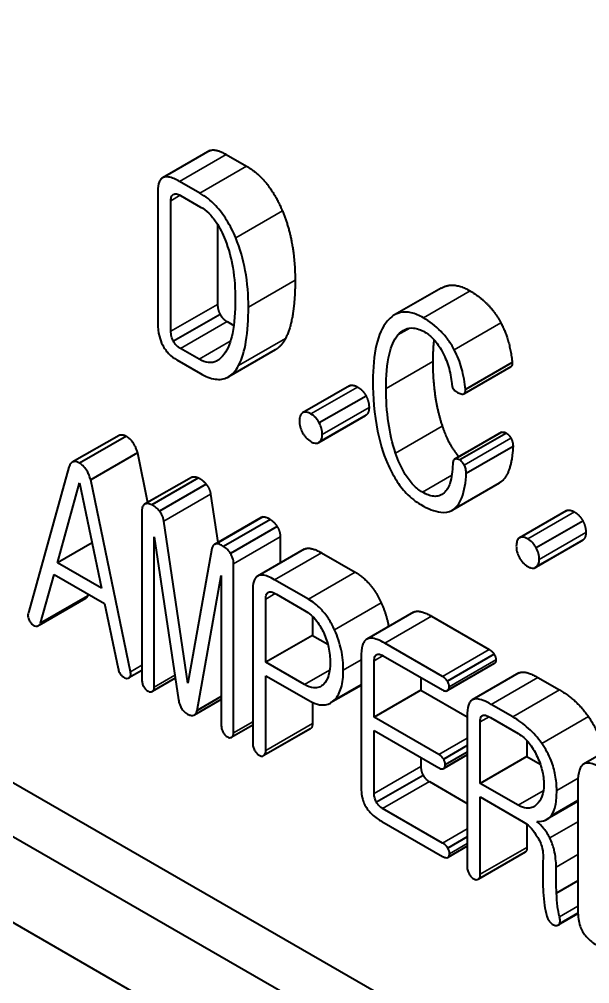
# Model space of a CAD drawing. Header units: millimetres. Extents: x 0 to 4752, y 0 to 3360.
# Drawn here: x 3861.34 to 3868.24, y 2639.08 to 2650.75 of the extents above; entities that cross this region are included whole.
import ezdxf

# ---------------------------------------------------------------- set-up
doc = ezdxf.new("R2010")
doc.units = ezdxf.units.MM
doc.header["$LTSCALE"] = 8
doc.layers.add('가시적인 것(ISO)', color=3, linetype='Continuous', lineweight=40)
doc.layers.add('가시적인 좁은 것(ISO)', color=3, linetype='Continuous', lineweight=35)

msp = doc.modelspace()

# ---------------------------------------------------------------- linework, layer by layer
at = {"layer": '가시적인 것(ISO)'}
for p, q in [((3836.08, 2655.356), (3896.269, 2620.695)), ((3896.269, 2619.653), (3835.175, 2654.834)), ((3838.767, 2654.462), (3875.112, 2633.533)), ((3863.637, 2649.155), (3863.071, 2648.829)), ((3863.645, 2649.159), (3863.079, 2648.833)), ((3863.84, 2649.112), (3864.089, 2648.969)), ((3863.523, 2648.643), (3863.274, 2648.786)), ((3863.013, 2648.67), (3863.013, 2647.066)), ((3863.172, 2646.971), (3863.172, 2648.552)), ((3863.287, 2648.616), (3863.531, 2648.475)), ((3863.737, 2648.265), (3863.737, 2647.297)), ((3866.445, 2647.495), (3865.879, 2647.169)), ((3863.768, 2647.176), (3863.202, 2646.85)), ((3863.853, 2647.088), (3863.933, 2647.042)), ((3863.513, 2646.633), (3863.287, 2646.763)), ((3864.435, 2646.745), (3863.869, 2646.42)), ((3863.243, 2646.625), (3863.528, 2646.461)), ((3867.305, 2646.592), (3866.739, 2646.266)), ((3867.288, 2646.542), (3866.722, 2646.216)), ((3865.333, 2646.311), (3864.767, 2645.985)), ((3865.535, 2646.188), (3864.969, 2645.862)), ((3865.525, 2645.949), (3864.959, 2645.623)), ((3865.535, 2645.956), (3864.969, 2645.631)), ((3867.174, 2645.748), (3866.608, 2645.422)), ((3867.176, 2645.75), (3866.611, 2645.424)), ((3862.543, 2645.712), (3861.977, 2645.387)), ((3862.632, 2645.701), (3862.066, 2645.376)), ((3867.235, 2645.739), (3866.67, 2645.414)), ((3867.315, 2645.578), (3866.749, 2645.252)), ((3862.765, 2645.5), (3862.2, 2645.174)), ((3862.765, 2645.5), (3862.89, 2644.899)), ((3861.935, 2645.326), (3861.451, 2643.58)), ((3862.682, 2642.851), (3862.2, 2645.174)), ((3863.419, 2645.203), (3862.853, 2644.878)), ((3863.506, 2645.198), (3862.941, 2644.872)), ((3861.797, 2644.17), (3862.066, 2645.138)), ((3862.066, 2645.138), (3862.333, 2643.861)), ((3863.599, 2645.121), (3863.033, 2644.795)), ((3867.147, 2645.133), (3866.582, 2644.808)), ((3863.653, 2645.001), (3863.739, 2644.415)), ((3862.82, 2644.796), (3862.82, 2642.75)), ((3864.264, 2644.717), (3863.698, 2644.392)), ((3864.286, 2644.725), (3863.72, 2644.399)), ((3867.959, 2644.799), (3867.394, 2644.473)), ((3863.377, 2642.711), (3863.087, 2644.675)), ((3864.376, 2644.694), (3863.81, 2644.368)), ((3864.458, 2644.608), (3863.892, 2644.283)), ((3868.161, 2644.675), (3867.596, 2644.35)), ((3862.969, 2642.664), (3862.969, 2644.482)), ((3862.969, 2644.482), (3863.264, 2642.512)), ((3864.496, 2644.482), (3864.496, 2644.166)), ((3862.218, 2644.412), (3861.797, 2644.17)), ((3868.151, 2644.437), (3867.585, 2644.111)), ((3868.161, 2644.444), (3867.596, 2644.118)), ((3863.667, 2644.341), (3863.377, 2642.711)), ((3864.786, 2644.333), (3864.221, 2644.008)), ((3864.994, 2644.291), (3865.402, 2644.056)), ((3862.333, 2643.861), (3861.797, 2644.17)), ((3863.931, 2642.111), (3863.931, 2644.157)), ((3861.594, 2643.438), (3861.758, 2644.029)), ((3861.758, 2644.029), (3862.369, 2643.677)), ((3863.49, 2642.382), (3863.782, 2644.014)), ((3863.782, 2644.014), (3863.782, 2642.196)), ((3864.836, 2643.73), (3864.428, 2643.965)), ((3862.16, 2643.764), (3861.594, 2643.438)), ((3862.168, 2643.793), (3862.16, 2643.764)), ((3864.162, 2643.828), (3864.162, 2641.99)), ((3864.449, 2643.79), (3864.79, 2643.594)), ((3862.137, 2643.736), (3861.572, 2643.411)), ((3862.369, 2643.677), (3862.533, 2642.889)), ((3864.321, 2642.965), (3864.321, 2643.731)), ((3866.11, 2643.571), (3865.544, 2643.246)), ((3864.886, 2643.521), (3864.886, 2643.291)), ((3866.328, 2643.523), (3867.028, 2643.12)), ((3864.886, 2643.291), (3864.321, 2642.965)), ((3864.886, 2643.291), (3865.072, 2643.184)), ((3866.462, 2642.794), (3865.762, 2643.197)), ((3864.79, 2642.695), (3864.321, 2642.965)), ((3865.475, 2643.027), (3865.475, 2641.468)), ((3865.634, 2642.301), (3865.634, 2642.983)), ((3865.744, 2643.044), (3866.462, 2642.631)), ((3867.084, 2642.947), (3866.518, 2642.622)), ((3867.087, 2643.062), (3866.521, 2642.736)), ((3867.087, 2642.949), (3866.521, 2642.623)), ((3862.82, 2642.866), (3862.664, 2642.776)), ((3867.387, 2642.836), (3866.822, 2642.51)), ((3863.225, 2642.773), (3862.946, 2642.613)), ((3864.321, 2641.898), (3864.321, 2642.802)), ((3864.321, 2642.802), (3864.836, 2642.506)), ((3866.199, 2642.782), (3866.199, 2642.627)), ((3867.615, 2642.781), (3867.877, 2642.631)), ((3862.943, 2642.611), (3862.943, 2642.611)), ((3865.475, 2642.686), (3865.105, 2642.473)), ((3866.199, 2642.627), (3865.634, 2642.301)), ((3866.199, 2642.627), (3866.759, 2642.304)), ((3863.782, 2642.516), (3863.455, 2642.327)), ((3863.782, 2642.551), (3863.49, 2642.382)), ((3864.886, 2642.48), (3864.886, 2642.224)), ((3867.311, 2642.305), (3867.049, 2642.456)), ((3866.418, 2641.849), (3865.634, 2642.301)), ((3866.759, 2642.317), (3866.759, 2640.491)), ((3867.042, 2642.297), (3867.378, 2642.104)), ((3864.162, 2642.205), (3863.908, 2642.059)), ((3864.86, 2642.161), (3864.295, 2641.836)), ((3865.634, 2641.379), (3865.634, 2642.138)), ((3865.634, 2642.138), (3866.418, 2641.686)), ((3866.918, 2641.499), (3866.918, 2642.243)), ((3863.905, 2642.057), (3863.905, 2642.057)), ((3867.484, 2642.017), (3867.484, 2641.825)), ((3868.736, 2642.059), (3868.17, 2641.733)), ((3866.759, 2641.957), (3866.475, 2641.793)), ((3866.199, 2641.812), (3866.199, 2641.705)), ((3866.759, 2641.844), (3866.472, 2641.679)), ((3866.759, 2641.844), (3866.475, 2641.68)), ((3866.759, 2641.877), (3866.495, 2641.725)), ((3867.484, 2641.825), (3866.918, 2641.499)), ((3867.484, 2641.825), (3867.645, 2641.732)), ((3866.228, 2641.597), (3865.662, 2641.271)), ((3866.302, 2641.521), (3866.759, 2641.258)), ((3867.378, 2641.235), (3866.918, 2641.499)), ((3868.101, 2641.515), (3868.101, 2639.955)), ((3866.918, 2640.399), (3866.918, 2641.336)), ((3866.918, 2641.336), (3867.439, 2641.036)), ((3868.101, 2641.28), (3867.728, 2641.065)), ((3866.462, 2640.778), (3865.736, 2641.195)), ((3865.728, 2641.037), (3866.462, 2640.614)), ((3867.484, 2641.005), (3867.484, 2640.725)), ((3866.759, 2640.851), (3866.526, 2640.717)), ((3866.759, 2640.739), (3866.526, 2640.604)), ((3867.461, 2640.667), (3866.896, 2640.341)), ((3867.678, 2640.635), (3867.675, 2640.512)), ((3866.893, 2640.34), (3866.893, 2640.34)), ((3868.101, 2640.322), (3867.842, 2640.173)), ((3868.101, 2639.922), (3867.862, 2639.784)), ((3868.101, 2639.928), (3867.878, 2639.799))]:
    msp.add_line(p, q, dxfattribs=at)
for points in [[(3863.637, 2649.155), (3863.641, 2649.157), (3863.645, 2649.159)], [(3863.645, 2649.159), (3863.712, 2649.186), (3863.84, 2649.112)], [(3864.089, 2648.969), (3864.363, 2648.811), (3864.522, 2648.429)], [(3864.522, 2648.429), (3864.676, 2648.058), (3864.676, 2647.59)], [(3864.676, 2647.59), (3864.676, 2647.106), (3864.558, 2646.884)], [(3866.445, 2647.495), (3866.59, 2647.579), (3866.794, 2647.461)], [(3866.794, 2647.461), (3867.035, 2647.322), (3867.169, 2647.073)], [(3863.737, 2647.297), (3863.737, 2647.229), (3863.768, 2647.176)], [(3863.768, 2647.176), (3863.796, 2647.121), (3863.853, 2647.088)], [(3867.169, 2647.073), (3867.279, 2646.865), (3867.305, 2646.592)], [(3864.558, 2646.884), (3864.506, 2646.787), (3864.435, 2646.745)], [(3866.357, 2646.871), (3866.343, 2646.753), (3866.343, 2646.606)], [(3866.343, 2646.606), (3866.343, 2646.164), (3866.458, 2645.822)], [(3867.305, 2646.592), (3867.307, 2646.553), (3867.288, 2646.542)], [(3865.333, 2646.311), (3865.371, 2646.333), (3865.433, 2646.297)], [(3865.433, 2646.297), (3865.499, 2646.259), (3865.535, 2646.188)], [(3865.535, 2646.188), (3865.571, 2646.12), (3865.571, 2646.048)], [(3865.571, 2646.048), (3865.571, 2645.983), (3865.535, 2645.956)], [(3865.535, 2645.956), (3865.53, 2645.952), (3865.525, 2645.949)], [(3866.458, 2645.822), (3866.54, 2645.583), (3866.659, 2645.452)], [(3867.174, 2645.748), (3867.175, 2645.749), (3867.176, 2645.75)], [(3867.176, 2645.75), (3867.202, 2645.758), (3867.235, 2645.739)], [(3862.543, 2645.712), (3862.578, 2645.732), (3862.632, 2645.701)], [(3862.632, 2645.701), (3862.724, 2645.645), (3862.765, 2645.5)], [(3867.235, 2645.739), (3867.269, 2645.717), (3867.289, 2645.679)], [(3867.289, 2645.679), (3867.315, 2645.631), (3867.315, 2645.578)], [(3867.315, 2645.578), (3867.295, 2645.218), (3867.147, 2645.133)], [(3863.419, 2645.203), (3863.42, 2645.204), (3863.422, 2645.205)], [(3863.422, 2645.205), (3863.455, 2645.221), (3863.506, 2645.198)], [(3863.506, 2645.198), (3863.558, 2645.171), (3863.599, 2645.121)], [(3863.599, 2645.121), (3863.642, 2645.066), (3863.653, 2645.001)], [(3864.264, 2644.717), (3864.274, 2644.723), (3864.286, 2644.725)], [(3864.286, 2644.725), (3864.325, 2644.73), (3864.376, 2644.694)], [(3867.959, 2644.799), (3867.997, 2644.82), (3868.059, 2644.785)], [(3868.059, 2644.785), (3868.125, 2644.746), (3868.161, 2644.675)], [(3864.376, 2644.694), (3864.425, 2644.663), (3864.458, 2644.608)], [(3864.458, 2644.608), (3864.496, 2644.548), (3864.496, 2644.482)], [(3868.161, 2644.675), (3868.197, 2644.607), (3868.197, 2644.536)], [(3868.197, 2644.536), (3868.197, 2644.471), (3868.161, 2644.444)], [(3868.161, 2644.444), (3868.156, 2644.44), (3868.151, 2644.437)], [(3864.786, 2644.333), (3864.853, 2644.372), (3864.994, 2644.291)], [(3865.402, 2644.056), (3865.604, 2643.939), (3865.72, 2643.683)], [(3862.16, 2643.764), (3862.152, 2643.745), (3862.137, 2643.736)], [(3865.72, 2643.683), (3865.782, 2643.544), (3865.808, 2643.397)], [(3866.11, 2643.571), (3866.176, 2643.61), (3866.328, 2643.523)], [(3867.028, 2643.12), (3867.064, 2643.099), (3867.087, 2643.062)], [(3867.087, 2642.949), (3867.085, 2642.948), (3867.084, 2642.947)], [(3867.087, 2643.062), (3867.107, 2643.026), (3867.107, 2642.994)], [(3867.107, 2642.994), (3867.107, 2642.961), (3867.087, 2642.949)], [(3867.387, 2642.836), (3867.388, 2642.837), (3867.389, 2642.837)], [(3867.389, 2642.837), (3867.456, 2642.873), (3867.615, 2642.781)], [(3867.877, 2642.631), (3868.087, 2642.51), (3868.228, 2642.31)], [(3868.228, 2642.31), (3868.372, 2642.105), (3868.402, 2641.867)], [(3864.886, 2642.224), (3864.886, 2642.176), (3864.861, 2642.161)], [(3866.199, 2641.705), (3866.199, 2641.643), (3866.228, 2641.597)], [(3866.228, 2641.597), (3866.253, 2641.549), (3866.302, 2641.521)], [(3867.484, 2640.725), (3867.484, 2640.68), (3867.461, 2640.667)]]:
    msp.add_open_spline(points, degree=2, dxfattribs=at)
for points, knots in [([(3863.079, 2648.833), (3863.068, 2648.828), (3863.058, 2648.821), (3863.042, 2648.802), (3863.035, 2648.791), (3863.017, 2648.748), (3863.013, 2648.71), (3863.013, 2648.67)], [-0.03405146, -0.03405146, -0.03405146, -0.03405146, -0.02620979, -0.02620979, -0.01818389, -0.01818389, 0, 0, 0, 0]), ([(3863.274, 2648.786), (3863.231, 2648.811), (3863.185, 2648.832), (3863.121, 2648.842), (3863.099, 2648.841), (3863.079, 2648.833)], [-0.03641384, -0.03641384, -0.03641384, -0.03641384, -0.01338686, -0.01338686, 0, 0, 0, 0]), ([(3863.172, 2648.552), (3863.172, 2648.571), (3863.174, 2648.589), (3863.185, 2648.615), (3863.193, 2648.623), (3863.202, 2648.629)], [-0.01605385, -0.01605385, -0.01605385, -0.01605385, -0.00719425, -0.00719425, 0, 0, 0, 0]), ([(3863.202, 2648.629), (3863.207, 2648.632), (3863.213, 2648.634), (3863.225, 2648.636), (3863.232, 2648.636), (3863.254, 2648.632), (3863.271, 2648.625), (3863.287, 2648.616)], [-0.01637798, -0.01637798, -0.01637798, -0.01637798, -0.01254625, -0.01254625, -0.00865005, -0.00865005, 0, 0, 0, 0]), ([(3863.956, 2648.103), (3863.926, 2648.176), (3863.89, 2648.249), (3863.807, 2648.381), (3863.764, 2648.439), (3863.654, 2648.555), (3863.589, 2648.605), (3863.523, 2648.643)], [-0.093472, -0.093472, -0.093472, -0.093472, -0.06305755, -0.06305755, -0.03511894, -0.03511894, 0, 0, 0, 0]), ([(3863.531, 2648.475), (3863.565, 2648.456), (3863.598, 2648.431), (3863.663, 2648.368), (3863.692, 2648.332), (3863.764, 2648.226), (3863.8, 2648.152), (3863.828, 2648.079)], [-0.0663257, -0.0663257, -0.0663257, -0.0663257, -0.04816751, -0.04816751, -0.03013588, -0.03013588, 0, 0, 0, 0]), ([(3864.11, 2647.264), (3864.11, 2647.405), (3864.1, 2647.555), (3864.048, 2647.837), (3864.011, 2647.971), (3863.956, 2648.103)], [-0.119128, -0.119128, -0.119128, -0.119128, -0.0545817, -0.0545817, 0, 0, 0, 0]), ([(3863.828, 2648.079), (3863.873, 2647.967), (3863.902, 2647.853), (3863.943, 2647.611), (3863.951, 2647.478), (3863.951, 2647.356)], [-0.1024748, -0.1024748, -0.1024748, -0.1024748, -0.056378, -0.056378, 0, 0, 0, 0]), ([(3863.951, 2647.356), (3863.951, 2647.213), (3863.942, 2647.069), (3863.896, 2646.848), (3863.864, 2646.759), (3863.815, 2646.693)], [-0.1161645, -0.1161645, -0.1161645, -0.1161645, -0.0505709, -0.0505709, 0, 0, 0, 0]), ([(3863.992, 2646.558), (3864.035, 2646.64), (3864.063, 2646.74), (3864.102, 2646.975), (3864.11, 2647.12), (3864.11, 2647.264)], [-0.1198761, -0.1198761, -0.1198761, -0.1198761, -0.0660596, -0.0660596, 0, 0, 0, 0]), ([(3866.229, 2647.135), (3866.179, 2647.164), (3866.13, 2647.185), (3866.037, 2647.206), (3865.994, 2647.207), (3865.889, 2647.184), (3865.836, 2647.147), (3865.793, 2647.096)], [-0.09349845, -0.09349845, -0.09349845, -0.09349845, -0.06729044, -0.06729044, -0.04176506, -0.04176506, 0, 0, 0, 0]), ([(3863.013, 2647.066), (3863.013, 2647.016), (3863.018, 2646.962), (3863.041, 2646.872), (3863.054, 2646.838), (3863.072, 2646.804)], [-0.03712001, -0.03712001, -0.03712001, -0.03712001, -0.0143581, -0.0143581, 0, 0, 0, 0]), ([(3865.793, 2647.096), (3865.73, 2647.022), (3865.689, 2646.923), (3865.63, 2646.678), (3865.618, 2646.525), (3865.618, 2646.369)], [-0.1315118, -0.1315118, -0.1315118, -0.1315118, -0.071475, -0.071475, 0, 0, 0, 0]), ([(3866.603, 2646.748), (3866.581, 2646.789), (3866.557, 2646.828), (3866.503, 2646.903), (3866.474, 2646.937), (3866.375, 2647.039), (3866.302, 2647.093), (3866.229, 2647.135)], [-0.07367555, -0.07367555, -0.07367555, -0.07367555, -0.05622755, -0.05622755, -0.03870815, -0.03870815, 0, 0, 0, 0]), ([(3863.202, 2646.85), (3863.197, 2646.859), (3863.193, 2646.868), (3863.185, 2646.887), (3863.182, 2646.897), (3863.174, 2646.929), (3863.172, 2646.951), (3863.172, 2646.971)], [-0.01718657, -0.01718657, -0.01718657, -0.01718657, -0.0133087, -0.0133087, -0.00926312, -0.00926312, 0, 0, 0, 0]), ([(3865.777, 2646.28), (3865.777, 2646.426), (3865.788, 2646.574), (3865.839, 2646.787), (3865.872, 2646.867), (3865.921, 2646.927)], [-0.1149482, -0.1149482, -0.1149482, -0.1149482, -0.0478523, -0.0478523, 0, 0, 0, 0]), ([(3865.921, 2646.927), (3865.946, 2646.956), (3865.975, 2646.98), (3866.038, 2647.008), (3866.072, 2647.014), (3866.153, 2647.006), (3866.199, 2646.989), (3866.247, 2646.962)], [-0.07033538, -0.07033538, -0.07033538, -0.07033538, -0.04658189, -0.04658189, -0.02521066, -0.02521066, 0, 0, 0, 0]), ([(3866.247, 2646.962), (3866.266, 2646.951), (3866.285, 2646.938), (3866.322, 2646.907), (3866.34, 2646.89), (3866.394, 2646.83), (3866.426, 2646.783), (3866.454, 2646.733)], [-0.04179008, -0.04179008, -0.04179008, -0.04179008, -0.03157058, -0.03157058, -0.02151341, -0.02151341, 0, 0, 0, 0]), ([(3863.072, 2646.804), (3863.081, 2646.785), (3863.092, 2646.767), (3863.117, 2646.732), (3863.13, 2646.716), (3863.175, 2646.669), (3863.21, 2646.644), (3863.243, 2646.625)], [-0.03391025, -0.03391025, -0.03391025, -0.03391025, -0.02595711, -0.02595711, -0.01793307, -0.01793307, 0, 0, 0, 0]), ([(3863.287, 2646.763), (3863.276, 2646.769), (3863.266, 2646.776), (3863.246, 2646.792), (3863.237, 2646.8), (3863.219, 2646.822), (3863.21, 2646.835), (3863.202, 2646.85)], [-0.01670273, -0.01670273, -0.01670273, -0.01670273, -0.01110199, -0.01110199, -0.00613505, -0.00613505, 0, 0, 0, 0]), ([(3863.815, 2646.693), (3863.79, 2646.659), (3863.761, 2646.629), (3863.696, 2646.596), (3863.664, 2646.589), (3863.591, 2646.596), (3863.552, 2646.61), (3863.513, 2646.633)], [-0.06789507, -0.06789507, -0.06789507, -0.06789507, -0.04210367, -0.04210367, -0.02103215, -0.02103215, 0, 0, 0, 0]), ([(3866.454, 2646.733), (3866.488, 2646.671), (3866.514, 2646.609), (3866.554, 2646.475), (3866.566, 2646.405), (3866.572, 2646.338)], [-0.05518384, -0.05518384, -0.05518384, -0.05518384, -0.02904053, -0.02904053, 0, 0, 0, 0]), ([(3866.739, 2646.266), (3866.731, 2646.349), (3866.717, 2646.436), (3866.671, 2646.599), (3866.642, 2646.674), (3866.603, 2646.748)], [-0.06722802, -0.06722802, -0.06722802, -0.06722802, -0.03119846, -0.03119846, 0, 0, 0, 0]), ([(3863.528, 2646.461), (3863.59, 2646.425), (3863.65, 2646.401), (3863.764, 2646.384), (3863.814, 2646.392), (3863.915, 2646.443), (3863.959, 2646.495), (3863.992, 2646.558)], [-0.1060763, -0.1060763, -0.1060763, -0.1060763, -0.0735077, -0.0735077, -0.0417611, -0.0417611, 0, 0, 0, 0]), ([(3865.618, 2646.369), (3865.618, 2646.179), (3865.632, 2645.969), (3865.701, 2645.634), (3865.739, 2645.501), (3865.795, 2645.372)], [-0.1406929, -0.1406929, -0.1406929, -0.1406929, -0.0535407, -0.0535407, 0, 0, 0, 0]), ([(3866.572, 2646.338), (3866.573, 2646.33), (3866.574, 2646.322), (3866.578, 2646.305), (3866.58, 2646.298), (3866.588, 2646.282), (3866.592, 2646.274), (3866.605, 2646.258), (3866.613, 2646.251), (3866.634, 2646.234), (3866.649, 2646.227), (3866.662, 2646.222)], [-0.02168097, -0.02168097, -0.02168097, -0.02168097, -0.01805816, -0.01805816, -0.01489402, -0.01489402, -0.01149423, -0.01149423, -0.00721363, -0.00721363, 0, 0, 0, 0]), ([(3865.893, 2645.496), (3865.851, 2645.62), (3865.824, 2645.744), (3865.785, 2646.006), (3865.777, 2646.147), (3865.777, 2646.28)], [-0.11173, -0.11173, -0.11173, -0.11173, -0.0609482, -0.0609482, 0, 0, 0, 0]), ([(3866.662, 2646.222), (3866.679, 2646.215), (3866.695, 2646.211), (3866.715, 2646.213), (3866.721, 2646.215), (3866.731, 2646.223), (3866.734, 2646.228), (3866.739, 2646.244), (3866.74, 2646.255), (3866.739, 2646.266)], [-0.02120801, -0.02120801, -0.02120801, -0.02120801, -0.01319736, -0.01319736, -0.0090193, -0.0090193, -0.00504711, -0.00504711, 0, 0, 0, 0]), ([(3864.762, 2645.982), (3864.75, 2645.972), (3864.742, 2645.959), (3864.731, 2645.925), (3864.728, 2645.904), (3864.728, 2645.882)], [-0.01958775, -0.01958775, -0.01958775, -0.01958775, -0.01015055, -0.01015055, 0, 0, 0, 0]), ([(3864.867, 2645.971), (3864.855, 2645.978), (3864.843, 2645.984), (3864.821, 2645.991), (3864.81, 2645.993), (3864.786, 2645.994), (3864.773, 2645.99), (3864.762, 2645.982)], [-0.02091591, -0.02091591, -0.02091591, -0.02091591, -0.01461309, -0.01461309, -0.00880844, -0.00880844, 0, 0, 0, 0]), ([(3864.728, 2645.882), (3864.728, 2645.861), (3864.731, 2645.84), (3864.742, 2645.794), (3864.751, 2645.772), (3864.762, 2645.75)], [-0.01873777, -0.01873777, -0.01873777, -0.01873777, -0.00922327, -0.00922327, 0, 0, 0, 0]), ([(3864.969, 2645.862), (3864.963, 2645.874), (3864.957, 2645.885), (3864.942, 2645.907), (3864.934, 2645.917), (3864.907, 2645.945), (3864.887, 2645.96), (3864.867, 2645.971)], [-0.02047501, -0.02047501, -0.02047501, -0.02047501, -0.01550345, -0.01550345, -0.01056054, -0.01056054, 0, 0, 0, 0]), ([(3864.762, 2645.75), (3864.768, 2645.737), (3864.775, 2645.725), (3864.792, 2645.702), (3864.8, 2645.691), (3864.828, 2645.662), (3864.847, 2645.648), (3864.867, 2645.636)], [-0.02112339, -0.02112339, -0.02112339, -0.02112339, -0.01572684, -0.01572684, -0.01044157, -0.01044157, 0, 0, 0, 0]), ([(3865.005, 2645.723), (3865.005, 2645.745), (3865.003, 2645.768), (3864.99, 2645.816), (3864.981, 2645.839), (3864.969, 2645.862)], [-0.01981745, -0.01981745, -0.01981745, -0.01981745, -0.00962268, -0.00962268, 0, 0, 0, 0]), ([(3864.867, 2645.636), (3864.879, 2645.629), (3864.892, 2645.623), (3864.915, 2645.616), (3864.925, 2645.615), (3864.949, 2645.617), (3864.96, 2645.622), (3864.969, 2645.631)], [-0.02078042, -0.02078042, -0.02078042, -0.02078042, -0.01421578, -0.01421578, -0.00820809, -0.00820809, 0, 0, 0, 0]), ([(3864.969, 2645.631), (3864.981, 2645.639), (3864.99, 2645.651), (3865.003, 2645.683), (3865.005, 2645.702), (3865.005, 2645.723)], [-0.01895806, -0.01895806, -0.01895806, -0.01895806, -0.00955613, -0.00955613, 0, 0, 0, 0]), ([(3866.218, 2645.024), (3866.18, 2645.046), (3866.143, 2645.075), (3866.071, 2645.149), (3866.039, 2645.192), (3865.96, 2645.32), (3865.922, 2645.41), (3865.893, 2645.496)], [-0.07640903, -0.07640903, -0.07640903, -0.07640903, -0.05608736, -0.05608736, -0.03548202, -0.03548202, 0, 0, 0, 0]), ([(3866.611, 2645.424), (3866.607, 2645.422), (3866.603, 2645.419), (3866.596, 2645.412), (3866.594, 2645.408), (3866.587, 2645.392), (3866.585, 2645.379), (3866.585, 2645.364)], [-0.01263276, -0.01263276, -0.01263276, -0.01263276, -0.00962426, -0.00962426, -0.00661474, -0.00661474, 0, 0, 0, 0]), ([(3866.67, 2645.414), (3866.659, 2645.42), (3866.648, 2645.424), (3866.628, 2645.427), (3866.619, 2645.427), (3866.611, 2645.424)], [-0.01135776, -0.01135776, -0.01135776, -0.01135776, -0.00565847, -0.00565847, 0, 0, 0, 0]), ([(3866.724, 2645.353), (3866.717, 2645.365), (3866.709, 2645.377), (3866.69, 2645.398), (3866.68, 2645.407), (3866.67, 2645.414)], [-0.01093171, -0.01093171, -0.01093171, -0.01093171, -0.00556855, -0.00556855, 0, 0, 0, 0]), ([(3862.066, 2645.376), (3862.055, 2645.382), (3862.044, 2645.387), (3862.024, 2645.393), (3862.014, 2645.395), (3861.991, 2645.394), (3861.979, 2645.389), (3861.953, 2645.368), (3861.943, 2645.348), (3861.935, 2645.326)], [-0.03235814, -0.03235814, -0.03235814, -0.03235814, -0.02654812, -0.02654812, -0.02109931, -0.02109931, -0.01253709, -0.01253709, 0, 0, 0, 0]), ([(3862.2, 2645.174), (3862.194, 2645.193), (3862.188, 2645.211), (3862.174, 2645.246), (3862.167, 2645.262), (3862.146, 2645.298), (3862.133, 2645.316), (3862.102, 2645.351), (3862.084, 2645.365), (3862.066, 2645.376)], [-0.03252773, -0.03252773, -0.03252773, -0.03252773, -0.02496215, -0.02496215, -0.01825154, -0.01825154, -0.00957945, -0.00957945, 0, 0, 0, 0]), ([(3865.795, 2645.372), (3865.825, 2645.303), (3865.859, 2645.236), (3865.936, 2645.114), (3865.976, 2645.061), (3866.078, 2644.954), (3866.137, 2644.908), (3866.198, 2644.873)], [-0.08635318, -0.08635318, -0.08635318, -0.08635318, -0.05812305, -0.05812305, -0.03234433, -0.03234433, 0, 0, 0, 0]), ([(3866.585, 2645.364), (3866.583, 2645.28), (3866.574, 2645.198), (3866.535, 2645.084), (3866.512, 2645.044), (3866.48, 2645.016)], [-0.0662381, -0.0662381, -0.0662381, -0.0662381, -0.02724627, -0.02724627, 0, 0, 0, 0]), ([(3866.749, 2645.252), (3866.749, 2645.269), (3866.747, 2645.287), (3866.738, 2645.322), (3866.732, 2645.338), (3866.724, 2645.353)], [-0.01433573, -0.01433573, -0.01433573, -0.01433573, -0.00653023, -0.00653023, 0, 0, 0, 0]), ([(3866.575, 2644.804), (3866.601, 2644.818), (3866.624, 2644.838), (3866.665, 2644.889), (3866.682, 2644.921), (3866.728, 2645.04), (3866.743, 2645.146), (3866.749, 2645.252)], [-0.09064265, -0.09064265, -0.09064265, -0.09064265, -0.07131404, -0.07131404, -0.05025173, -0.05025173, 0, 0, 0, 0]), ([(3866.48, 2645.016), (3866.463, 2645), (3866.444, 2644.988), (3866.401, 2644.975), (3866.379, 2644.972), (3866.311, 2644.979), (3866.265, 2644.997), (3866.218, 2645.024)], [-0.05339577, -0.05339577, -0.05339577, -0.05339577, -0.03880514, -0.03880514, -0.02468348, -0.02468348, 0, 0, 0, 0]), ([(3862.856, 2644.879), (3862.85, 2644.876), (3862.845, 2644.872), (3862.836, 2644.862), (3862.832, 2644.856), (3862.823, 2644.835), (3862.82, 2644.816), (3862.82, 2644.796)], [-0.01768283, -0.01768283, -0.01768283, -0.01768283, -0.01342159, -0.01342159, -0.00918857, -0.00918857, 0, 0, 0, 0]), ([(3862.941, 2644.872), (3862.925, 2644.879), (3862.909, 2644.884), (3862.88, 2644.887), (3862.867, 2644.885), (3862.856, 2644.879)], [-0.01665729, -0.01665729, -0.01665729, -0.01665729, -0.00807298, -0.00807298, 0, 0, 0, 0]), ([(3863.033, 2644.795), (3863.019, 2644.812), (3863.005, 2644.827), (3862.973, 2644.853), (3862.957, 2644.864), (3862.941, 2644.872)], [-0.01704109, -0.01704109, -0.01704109, -0.01704109, -0.00870036, -0.00870036, 0, 0, 0, 0]), ([(3866.198, 2644.873), (3866.28, 2644.825), (3866.365, 2644.79), (3866.491, 2644.776), (3866.536, 2644.783), (3866.575, 2644.804)], [-0.07238753, -0.07238753, -0.07238753, -0.07238753, -0.02862266, -0.02862266, 0, 0, 0, 0]), ([(3863.087, 2644.675), (3863.085, 2644.686), (3863.083, 2644.698), (3863.076, 2644.72), (3863.071, 2644.731), (3863.057, 2644.761), (3863.046, 2644.779), (3863.033, 2644.795)], [-0.01725703, -0.01725703, -0.01725703, -0.01725703, -0.01248038, -0.01248038, -0.00795245, -0.00795245, 0, 0, 0, 0]), ([(3867.388, 2644.469), (3867.377, 2644.46), (3867.368, 2644.447), (3867.357, 2644.413), (3867.355, 2644.392), (3867.355, 2644.37)], [-0.01958775, -0.01958775, -0.01958775, -0.01958775, -0.01015055, -0.01015055, 0, 0, 0, 0]), ([(3867.493, 2644.459), (3867.481, 2644.466), (3867.469, 2644.472), (3867.447, 2644.479), (3867.437, 2644.481), (3867.412, 2644.481), (3867.399, 2644.477), (3867.388, 2644.469)], [-0.02091591, -0.02091591, -0.02091591, -0.02091591, -0.01461309, -0.01461309, -0.00880844, -0.00880844, 0, 0, 0, 0]), ([(3863.72, 2644.399), (3863.706, 2644.397), (3863.694, 2644.391), (3863.676, 2644.371), (3863.67, 2644.357), (3863.667, 2644.341)], [-0.01725493, -0.01725493, -0.01725493, -0.01725493, -0.00838767, -0.00838767, 0, 0, 0, 0]), ([(3863.81, 2644.368), (3863.794, 2644.379), (3863.778, 2644.388), (3863.747, 2644.399), (3863.733, 2644.401), (3863.72, 2644.399)], [-0.01657419, -0.01657419, -0.01657419, -0.01657419, -0.00800988, -0.00800988, 0, 0, 0, 0]), ([(3863.892, 2644.283), (3863.881, 2644.301), (3863.869, 2644.317), (3863.841, 2644.346), (3863.826, 2644.359), (3863.81, 2644.368)], [-0.0161264, -0.0161264, -0.0161264, -0.0161264, -0.00820322, -0.00820322, 0, 0, 0, 0]), ([(3867.355, 2644.37), (3867.355, 2644.349), (3867.357, 2644.327), (3867.368, 2644.282), (3867.377, 2644.26), (3867.388, 2644.238)], [-0.01873777, -0.01873777, -0.01873777, -0.01873777, -0.00922327, -0.00922327, 0, 0, 0, 0]), ([(3867.596, 2644.35), (3867.59, 2644.361), (3867.583, 2644.373), (3867.568, 2644.394), (3867.56, 2644.404), (3867.533, 2644.433), (3867.513, 2644.448), (3867.493, 2644.459)], [-0.02047501, -0.02047501, -0.02047501, -0.02047501, -0.01550345, -0.01550345, -0.01056054, -0.01056054, 0, 0, 0, 0]), ([(3867.632, 2644.21), (3867.632, 2644.233), (3867.629, 2644.256), (3867.617, 2644.304), (3867.608, 2644.327), (3867.596, 2644.35)], [-0.01981745, -0.01981745, -0.01981745, -0.01981745, -0.00962268, -0.00962268, 0, 0, 0, 0]), ([(3863.931, 2644.157), (3863.931, 2644.168), (3863.93, 2644.18), (3863.926, 2644.205), (3863.923, 2644.216), (3863.912, 2644.247), (3863.903, 2644.265), (3863.892, 2644.283)], [-0.01796321, -0.01796321, -0.01796321, -0.01796321, -0.01264431, -0.01264431, -0.00770474, -0.00770474, 0, 0, 0, 0]), ([(3867.388, 2644.238), (3867.394, 2644.225), (3867.402, 2644.213), (3867.418, 2644.19), (3867.426, 2644.179), (3867.454, 2644.15), (3867.473, 2644.135), (3867.493, 2644.124)], [-0.02112339, -0.02112339, -0.02112339, -0.02112339, -0.01572684, -0.01572684, -0.01044157, -0.01044157, 0, 0, 0, 0]), ([(3867.493, 2644.124), (3867.505, 2644.117), (3867.518, 2644.111), (3867.541, 2644.104), (3867.551, 2644.103), (3867.575, 2644.105), (3867.586, 2644.11), (3867.596, 2644.118)], [-0.02078042, -0.02078042, -0.02078042, -0.02078042, -0.01421578, -0.01421578, -0.00820809, -0.00820809, 0, 0, 0, 0]), ([(3867.596, 2644.118), (3867.607, 2644.127), (3867.616, 2644.139), (3867.629, 2644.171), (3867.632, 2644.189), (3867.632, 2644.21)], [-0.01895806, -0.01895806, -0.01895806, -0.01895806, -0.00955613, -0.00955613, 0, 0, 0, 0]), ([(3864.22, 2644.008), (3864.21, 2644.001), (3864.202, 2643.993), (3864.187, 2643.971), (3864.181, 2643.958), (3864.165, 2643.911), (3864.162, 2643.87), (3864.162, 2643.828)], [-0.03493904, -0.03493904, -0.03493904, -0.03493904, -0.02726274, -0.02726274, -0.0190871, -0.0190871, 0, 0, 0, 0]), ([(3864.428, 2643.965), (3864.401, 2643.981), (3864.373, 2643.994), (3864.324, 2644.013), (3864.301, 2644.019), (3864.258, 2644.021), (3864.238, 2644.017), (3864.22, 2644.008)], [-0.0395863, -0.0395863, -0.0395863, -0.0395863, -0.02515776, -0.02515776, -0.0128143, -0.0128143, 0, 0, 0, 0]), ([(3864.321, 2643.731), (3864.321, 2643.752), (3864.323, 2643.773), (3864.333, 2643.798), (3864.339, 2643.806), (3864.346, 2643.811)], [-0.01551568, -0.01551568, -0.01551568, -0.01551568, -0.00576058, -0.00576058, 0, 0, 0, 0]), ([(3864.346, 2643.811), (3864.351, 2643.814), (3864.357, 2643.816), (3864.371, 2643.818), (3864.379, 2643.818), (3864.407, 2643.812), (3864.428, 2643.802), (3864.449, 2643.79)], [-0.01941139, -0.01941139, -0.01941139, -0.01941139, -0.01529595, -0.01529595, -0.01081724, -0.01081724, 0, 0, 0, 0]), ([(3865.154, 2643.357), (3865.133, 2643.405), (3865.108, 2643.451), (3865.052, 2643.536), (3865.022, 2643.574), (3864.941, 2643.66), (3864.889, 2643.7), (3864.836, 2643.73)], [-0.06642478, -0.06642478, -0.06642478, -0.06642478, -0.04673295, -0.04673295, -0.02806351, -0.02806351, 0, 0, 0, 0]), ([(3861.451, 2643.58), (3861.447, 2643.572), (3861.443, 2643.563), (3861.439, 2643.544), (3861.439, 2643.535), (3861.44, 2643.515), (3861.442, 2643.505), (3861.446, 2643.494)], [-0.01410753, -0.01410753, -0.01410753, -0.01410753, -0.00879205, -0.00879205, -0.00428493, -0.00428493, 0, 0, 0, 0]), ([(3864.79, 2643.594), (3864.817, 2643.578), (3864.843, 2643.559), (3864.894, 2643.515), (3864.917, 2643.49), (3864.972, 2643.418), (3865, 2643.37), (3865.023, 2643.32)], [-0.04868686, -0.04868686, -0.04868686, -0.04868686, -0.03447353, -0.03447353, -0.02095075, -0.02095075, 0, 0, 0, 0]), ([(3861.446, 2643.494), (3861.448, 2643.487), (3861.451, 2643.48), (3861.457, 2643.467), (3861.461, 2643.46), (3861.473, 2643.443), (3861.482, 2643.434), (3861.492, 2643.426)], [-0.01079787, -0.01079787, -0.01079787, -0.01079787, -0.00790928, -0.00790928, -0.00509253, -0.00509253, 0, 0, 0, 0]), ([(3861.492, 2643.426), (3861.496, 2643.422), (3861.501, 2643.418), (3861.511, 2643.412), (3861.516, 2643.41), (3861.531, 2643.404), (3861.541, 2643.403), (3861.551, 2643.404)], [-0.01090309, -0.01090309, -0.01090309, -0.01090309, -0.00833577, -0.00833577, -0.00573868, -0.00573868, 0, 0, 0, 0]), ([(3861.551, 2643.404), (3861.561, 2643.405), (3861.57, 2643.408), (3861.584, 2643.42), (3861.59, 2643.428), (3861.594, 2643.438)], [-0.0122436, -0.0122436, -0.0122436, -0.0122436, -0.00612558, -0.00612558, 0, 0, 0, 0]), ([(3865.023, 2643.32), (3865.05, 2643.262), (3865.068, 2643.204), (3865.095, 2643.083), (3865.1, 2643.022), (3865.1, 2642.964)], [-0.05053026, -0.05053026, -0.05053026, -0.05053026, -0.02648341, -0.02648341, 0, 0, 0, 0]), ([(3865.259, 2642.87), (3865.259, 2642.949), (3865.252, 2643.032), (3865.216, 2643.198), (3865.19, 2643.278), (3865.154, 2643.357)], [-0.06929172, -0.06929172, -0.06929172, -0.06929172, -0.03304245, -0.03304245, 0, 0, 0, 0]), ([(3865.544, 2643.245), (3865.532, 2643.239), (3865.522, 2643.229), (3865.504, 2643.204), (3865.497, 2643.188), (3865.479, 2643.13), (3865.475, 2643.078), (3865.475, 2643.027)], [-0.04195215, -0.04195215, -0.04195215, -0.04195215, -0.03304548, -0.03304548, -0.02333378, -0.02333378, 0, 0, 0, 0]), ([(3865.762, 2643.197), (3865.732, 2643.214), (3865.701, 2643.23), (3865.647, 2643.25), (3865.622, 2643.256), (3865.579, 2643.258), (3865.56, 2643.255), (3865.544, 2643.245)], [-0.04123546, -0.04123546, -0.04123546, -0.04123546, -0.0253322, -0.0253322, -0.01206319, -0.01206319, 0, 0, 0, 0]), ([(3865.659, 2643.057), (3865.664, 2643.06), (3865.67, 2643.062), (3865.682, 2643.064), (3865.689, 2643.064), (3865.711, 2643.061), (3865.728, 2643.054), (3865.744, 2643.044)], [-0.01637798, -0.01637798, -0.01637798, -0.01637798, -0.01254625, -0.01254625, -0.00865005, -0.00865005, 0, 0, 0, 0]), ([(3865.1, 2642.964), (3865.1, 2642.908), (3865.095, 2642.854), (3865.068, 2642.764), (3865.049, 2642.728), (3865.023, 2642.7)], [-0.05012657, -0.05012657, -0.05012657, -0.05012657, -0.02414587, -0.02414587, 0, 0, 0, 0]), ([(3865.634, 2642.983), (3865.634, 2643.002), (3865.636, 2643.019), (3865.645, 2643.044), (3865.651, 2643.052), (3865.659, 2643.057)], [-0.014738, -0.014738, -0.014738, -0.014738, -0.00625443, -0.00625443, 0, 0, 0, 0]), ([(3862.533, 2642.889), (3862.534, 2642.881), (3862.536, 2642.873), (3862.54, 2642.858), (3862.544, 2642.85), (3862.553, 2642.831), (3862.561, 2642.821), (3862.569, 2642.812)], [-0.01122953, -0.01122953, -0.01122953, -0.01122953, -0.0079321, -0.0079321, -0.00479577, -0.00479577, 0, 0, 0, 0]), ([(3862.674, 2642.784), (3862.677, 2642.787), (3862.679, 2642.791), (3862.683, 2642.8), (3862.684, 2642.805), (3862.686, 2642.823), (3862.685, 2642.837), (3862.682, 2642.851)], [-0.01139693, -0.01139693, -0.01139693, -0.01139693, -0.00863453, -0.00863453, -0.00588224, -0.00588224, 0, 0, 0, 0]), ([(3865.154, 2642.512), (3865.19, 2642.549), (3865.216, 2642.598), (3865.252, 2642.719), (3865.259, 2642.792), (3865.259, 2642.87)], [-0.06800971, -0.06800971, -0.06800971, -0.06800971, -0.03547773, -0.03547773, 0, 0, 0, 0]), ([(3862.569, 2642.812), (3862.577, 2642.802), (3862.586, 2642.794), (3862.606, 2642.781), (3862.616, 2642.776), (3862.625, 2642.773)], [-0.01032336, -0.01032336, -0.01032336, -0.01032336, -0.00528604, -0.00528604, 0, 0, 0, 0]), ([(3862.625, 2642.773), (3862.635, 2642.771), (3862.644, 2642.77), (3862.661, 2642.773), (3862.668, 2642.778), (3862.674, 2642.784)], [-0.01077498, -0.01077498, -0.01077498, -0.01077498, -0.00537051, -0.00537051, 0, 0, 0, 0]), ([(3862.82, 2642.75), (3862.82, 2642.737), (3862.822, 2642.722), (3862.83, 2642.694), (3862.836, 2642.681), (3862.843, 2642.669)], [-0.01162436, -0.01162436, -0.01162436, -0.01162436, -0.00545097, -0.00545097, 0, 0, 0, 0]), ([(3866.521, 2642.736), (3866.513, 2642.749), (3866.504, 2642.76), (3866.484, 2642.779), (3866.473, 2642.787), (3866.462, 2642.794)], [-0.01138476, -0.01138476, -0.01138476, -0.01138476, -0.00589661, -0.00589661, 0, 0, 0, 0]), ([(3866.541, 2642.668), (3866.541, 2642.679), (3866.54, 2642.69), (3866.533, 2642.713), (3866.527, 2642.725), (3866.521, 2642.736)], [-0.009711176, -0.009711176, -0.009711176, -0.009711176, -0.004887734, -0.004887734, 0, 0, 0, 0]), ([(3862.843, 2642.669), (3862.847, 2642.663), (3862.85, 2642.657), (3862.858, 2642.647), (3862.862, 2642.642), (3862.875, 2642.628), (3862.885, 2642.621), (3862.895, 2642.615)], [-0.01009531, -0.01009531, -0.01009531, -0.01009531, -0.00758887, -0.00758887, -0.00514245, -0.00514245, 0, 0, 0, 0]), ([(3862.895, 2642.615), (3862.904, 2642.61), (3862.912, 2642.607), (3862.929, 2642.605), (3862.937, 2642.607), (3862.943, 2642.611)], [-0.009711176, -0.009711176, -0.009711176, -0.009711176, -0.004887734, -0.004887734, 0, 0, 0, 0]), ([(3862.943, 2642.611), (3862.948, 2642.613), (3862.951, 2642.616), (3862.958, 2642.623), (3862.961, 2642.627), (3862.967, 2642.641), (3862.969, 2642.652), (3862.969, 2642.664)], [-0.01180893, -0.01180893, -0.01180893, -0.01180893, -0.00874791, -0.00874791, -0.00578944, -0.00578944, 0, 0, 0, 0]), ([(3865.023, 2642.7), (3865.007, 2642.684), (3864.989, 2642.671), (3864.947, 2642.656), (3864.925, 2642.653), (3864.866, 2642.659), (3864.828, 2642.673), (3864.79, 2642.695)], [-0.04869949, -0.04869949, -0.04869949, -0.04869949, -0.03412983, -0.03412983, -0.02040573, -0.02040573, 0, 0, 0, 0]), ([(3866.462, 2642.631), (3866.469, 2642.627), (3866.476, 2642.623), (3866.489, 2642.619), (3866.495, 2642.618), (3866.508, 2642.617), (3866.515, 2642.619), (3866.521, 2642.623)], [-0.01161934, -0.01161934, -0.01161934, -0.01161934, -0.00791519, -0.00791519, -0.00458114, -0.00458114, 0, 0, 0, 0]), ([(3866.521, 2642.623), (3866.527, 2642.627), (3866.533, 2642.633), (3866.54, 2642.648), (3866.541, 2642.657), (3866.541, 2642.668)], [-0.00971164, -0.00971164, -0.00971164, -0.00971164, -0.004823673, -0.004823673, 0, 0, 0, 0]), ([(3863.264, 2642.512), (3863.267, 2642.494), (3863.271, 2642.474), (3863.283, 2642.44), (3863.29, 2642.425), (3863.307, 2642.397), (3863.317, 2642.385), (3863.342, 2642.359), (3863.358, 2642.348), (3863.374, 2642.339)], [-0.02863256, -0.02863256, -0.02863256, -0.02863256, -0.02074118, -0.02074118, -0.01452504, -0.01452504, -0.00833892, -0.00833892, 0, 0, 0, 0]), ([(3864.836, 2642.506), (3864.874, 2642.484), (3864.911, 2642.467), (3864.982, 2642.449), (3865.014, 2642.446), (3865.088, 2642.458), (3865.124, 2642.48), (3865.154, 2642.512)], [-0.06643419, -0.06643419, -0.06643419, -0.06643419, -0.04647322, -0.04647322, -0.0276538, -0.0276538, 0, 0, 0, 0]), ([(3866.824, 2642.511), (3866.813, 2642.506), (3866.803, 2642.497), (3866.787, 2642.475), (3866.781, 2642.461), (3866.763, 2642.409), (3866.759, 2642.363), (3866.759, 2642.317)], [-0.03779299, -0.03779299, -0.03779299, -0.03779299, -0.02973433, -0.02973433, -0.02098843, -0.02098843, 0, 0, 0, 0]), ([(3867.049, 2642.456), (3867.017, 2642.474), (3866.984, 2642.491), (3866.927, 2642.513), (3866.901, 2642.52), (3866.857, 2642.522), (3866.839, 2642.52), (3866.824, 2642.511)], [-0.04224248, -0.04224248, -0.04224248, -0.04224248, -0.02526346, -0.02526346, -0.01140626, -0.01140626, 0, 0, 0, 0]), ([(3863.374, 2642.339), (3863.385, 2642.333), (3863.397, 2642.327), (3863.418, 2642.321), (3863.427, 2642.32), (3863.448, 2642.323), (3863.458, 2642.328), (3863.477, 2642.347), (3863.485, 2642.364), (3863.49, 2642.382)], [-0.02885173, -0.02885173, -0.02885173, -0.02885173, -0.02284598, -0.02284598, -0.01736329, -0.01736329, -0.01016775, -0.01016775, 0, 0, 0, 0]), ([(3866.918, 2642.243), (3866.918, 2642.257), (3866.919, 2642.271), (3866.923, 2642.294), (3866.926, 2642.303), (3866.934, 2642.316), (3866.939, 2642.321), (3866.944, 2642.323)], [-0.01556032, -0.01556032, -0.01556032, -0.01556032, -0.00912949, -0.00912949, -0.00393774, -0.00393774, 0, 0, 0, 0]), ([(3866.944, 2642.323), (3866.949, 2642.326), (3866.955, 2642.327), (3866.968, 2642.327), (3866.975, 2642.326), (3867.001, 2642.318), (3867.022, 2642.308), (3867.042, 2642.297)], [-0.01786474, -0.01786474, -0.01786474, -0.01786474, -0.01430709, -0.01430709, -0.0102244, -0.0102244, 0, 0, 0, 0]), ([(3867.662, 2641.984), (3867.614, 2642.052), (3867.561, 2642.112), (3867.441, 2642.221), (3867.376, 2642.267), (3867.311, 2642.305)], [-0.06611103, -0.06611103, -0.06611103, -0.06611103, -0.03454931, -0.03454931, 0, 0, 0, 0]), ([(3863.782, 2642.196), (3863.782, 2642.183), (3863.784, 2642.169), (3863.792, 2642.14), (3863.798, 2642.127), (3863.805, 2642.115)], [-0.01162436, -0.01162436, -0.01162436, -0.01162436, -0.00545097, -0.00545097, 0, 0, 0, 0]), ([(3863.805, 2642.115), (3863.808, 2642.109), (3863.812, 2642.103), (3863.82, 2642.093), (3863.824, 2642.088), (3863.837, 2642.074), (3863.847, 2642.067), (3863.856, 2642.062)], [-0.01009531, -0.01009531, -0.01009531, -0.01009531, -0.00758887, -0.00758887, -0.00514245, -0.00514245, 0, 0, 0, 0]), ([(3863.856, 2642.062), (3863.865, 2642.056), (3863.874, 2642.053), (3863.891, 2642.052), (3863.899, 2642.053), (3863.905, 2642.057)], [-0.009711176, -0.009711176, -0.009711176, -0.009711176, -0.004887734, -0.004887734, 0, 0, 0, 0]), ([(3863.905, 2642.057), (3863.909, 2642.059), (3863.913, 2642.062), (3863.92, 2642.069), (3863.923, 2642.073), (3863.929, 2642.087), (3863.931, 2642.098), (3863.931, 2642.111)], [-0.01180893, -0.01180893, -0.01180893, -0.01180893, -0.00874791, -0.00874791, -0.00578944, -0.00578944, 0, 0, 0, 0]), ([(3867.378, 2642.104), (3867.401, 2642.09), (3867.424, 2642.074), (3867.469, 2642.034), (3867.49, 2642.012), (3867.546, 2641.942), (3867.576, 2641.891), (3867.601, 2641.839)], [-0.04660547, -0.04660547, -0.04660547, -0.04660547, -0.03417312, -0.03417312, -0.02203128, -0.02203128, 0, 0, 0, 0]), ([(3864.162, 2641.99), (3864.162, 2641.975), (3864.163, 2641.959), (3864.171, 2641.928), (3864.177, 2641.913), (3864.185, 2641.899)], [-0.01286258, -0.01286258, -0.01286258, -0.01286258, -0.00603132, -0.00603132, 0, 0, 0, 0]), ([(3864.185, 2641.899), (3864.192, 2641.886), (3864.201, 2641.875), (3864.22, 2641.854), (3864.23, 2641.846), (3864.241, 2641.84)], [-0.01119742, -0.01119742, -0.01119742, -0.01119742, -0.00562659, -0.00562659, 0, 0, 0, 0]), ([(3864.295, 2641.836), (3864.299, 2641.838), (3864.303, 2641.841), (3864.309, 2641.849), (3864.312, 2641.854), (3864.319, 2641.87), (3864.321, 2641.883), (3864.321, 2641.898)], [-0.01303381, -0.01303381, -0.01303381, -0.01303381, -0.00987639, -0.00987639, -0.00674254, -0.00674254, 0, 0, 0, 0]), ([(3867.844, 2641.414), (3867.844, 2641.473), (3867.839, 2641.536), (3867.816, 2641.658), (3867.799, 2641.718), (3867.746, 2641.85), (3867.708, 2641.919), (3867.662, 2641.984)], [-0.0817917, -0.0817917, -0.0817917, -0.0817917, -0.05457237, -0.05457237, -0.03008789, -0.03008789, 0, 0, 0, 0]), ([(3864.241, 2641.84), (3864.246, 2641.837), (3864.251, 2641.835), (3864.261, 2641.831), (3864.265, 2641.83), (3864.279, 2641.829), (3864.288, 2641.831), (3864.295, 2641.836)], [-0.01070769, -0.01070769, -0.01070769, -0.01070769, -0.00804921, -0.00804921, -0.00545439, -0.00545439, 0, 0, 0, 0]), ([(3866.475, 2641.793), (3866.467, 2641.805), (3866.459, 2641.816), (3866.439, 2641.836), (3866.429, 2641.843), (3866.418, 2641.849)], [-0.01096151, -0.01096151, -0.01096151, -0.01096151, -0.00558051, -0.00558051, 0, 0, 0, 0]), ([(3866.495, 2641.725), (3866.494, 2641.736), (3866.492, 2641.747), (3866.485, 2641.771), (3866.481, 2641.782), (3866.475, 2641.793)], [-0.009578096, -0.009578096, -0.009578096, -0.009578096, -0.004744873, -0.004744873, 0, 0, 0, 0]), ([(3867.601, 2641.839), (3867.629, 2641.78), (3867.651, 2641.721), (3867.681, 2641.602), (3867.688, 2641.544), (3867.688, 2641.489)], [-0.04966647, -0.04966647, -0.04966647, -0.04966647, -0.02516887, -0.02516887, 0, 0, 0, 0]), ([(3866.418, 2641.686), (3866.425, 2641.683), (3866.431, 2641.679), (3866.443, 2641.675), (3866.449, 2641.674), (3866.462, 2641.674), (3866.469, 2641.676), (3866.475, 2641.68)], [-0.01119603, -0.01119603, -0.01119603, -0.01119603, -0.00779856, -0.00779856, -0.00468008, -0.00468008, 0, 0, 0, 0]), ([(3866.475, 2641.68), (3866.481, 2641.684), (3866.487, 2641.69), (3866.494, 2641.705), (3866.495, 2641.714), (3866.495, 2641.725)], [-0.00971164, -0.00971164, -0.00971164, -0.00971164, -0.004823673, -0.004823673, 0, 0, 0, 0]), ([(3868.17, 2641.733), (3868.158, 2641.726), (3868.148, 2641.716), (3868.131, 2641.691), (3868.124, 2641.676), (3868.105, 2641.617), (3868.101, 2641.566), (3868.101, 2641.515)], [-0.04195215, -0.04195215, -0.04195215, -0.04195215, -0.03304548, -0.03304548, -0.02333378, -0.02333378, 0, 0, 0, 0]), ([(3868.388, 2641.685), (3868.358, 2641.702), (3868.327, 2641.717), (3868.273, 2641.738), (3868.249, 2641.744), (3868.205, 2641.746), (3868.186, 2641.742), (3868.17, 2641.733)], [-0.04123546, -0.04123546, -0.04123546, -0.04123546, -0.0253322, -0.0253322, -0.01206319, -0.01206319, 0, 0, 0, 0]), ([(3865.475, 2641.468), (3865.475, 2641.436), (3865.476, 2641.403), (3865.485, 2641.342), (3865.491, 2641.313), (3865.509, 2641.262), (3865.518, 2641.24), (3865.531, 2641.219)], [-0.03531454, -0.03531454, -0.03531454, -0.03531454, -0.02089329, -0.02089329, -0.00919137, -0.00919137, 0, 0, 0, 0]), ([(3867.688, 2641.489), (3867.688, 2641.435), (3867.681, 2641.385), (3867.651, 2641.301), (3867.629, 2641.268), (3867.601, 2641.243)], [-0.04923435, -0.04923435, -0.04923435, -0.04923435, -0.02438705, -0.02438705, 0, 0, 0, 0]), ([(3865.662, 2641.271), (3865.657, 2641.279), (3865.653, 2641.287), (3865.646, 2641.304), (3865.643, 2641.312), (3865.635, 2641.341), (3865.634, 2641.361), (3865.634, 2641.379)], [-0.01529877, -0.01529877, -0.01529877, -0.01529877, -0.0118976, -0.0118976, -0.00832406, -0.00832406, 0, 0, 0, 0]), ([(3867.78, 2641.113), (3867.803, 2641.144), (3867.819, 2641.186), (3867.84, 2641.287), (3867.844, 2641.35), (3867.844, 2641.414)], [-0.05316994, -0.05316994, -0.05316994, -0.05316994, -0.02912758, -0.02912758, 0, 0, 0, 0]), ([(3865.531, 2641.219), (3865.541, 2641.201), (3865.552, 2641.185), (3865.578, 2641.153), (3865.593, 2641.137), (3865.646, 2641.088), (3865.689, 2641.059), (3865.728, 2641.037)], [-0.03681462, -0.03681462, -0.03681462, -0.03681462, -0.02930245, -0.02930245, -0.02088044, -0.02088044, 0, 0, 0, 0]), ([(3865.736, 2641.195), (3865.727, 2641.201), (3865.718, 2641.207), (3865.702, 2641.22), (3865.694, 2641.227), (3865.677, 2641.246), (3865.669, 2641.258), (3865.662, 2641.271)], [-0.01456758, -0.01456758, -0.01456758, -0.01456758, -0.00983604, -0.00983604, -0.00560417, -0.00560417, 0, 0, 0, 0]), ([(3867.601, 2641.243), (3867.584, 2641.227), (3867.565, 2641.214), (3867.524, 2641.2), (3867.503, 2641.197), (3867.447, 2641.202), (3867.413, 2641.214), (3867.378, 2641.235)], [-0.04667983, -0.04667983, -0.04667983, -0.04667983, -0.03208183, -0.03208183, -0.01864053, -0.01864053, 0, 0, 0, 0]), ([(3867.603, 2641.037), (3867.641, 2641.037), (3867.677, 2641.042), (3867.737, 2641.068), (3867.761, 2641.086), (3867.78, 2641.113)], [-0.04211183, -0.04211183, -0.04211183, -0.04211183, -0.01975887, -0.01975887, 0, 0, 0, 0]), ([(3867.439, 2641.036), (3867.466, 2641.021), (3867.492, 2641), (3867.545, 2640.946), (3867.57, 2640.914), (3867.593, 2640.879)], [-0.02987376, -0.02987376, -0.02987376, -0.02987376, -0.01557288, -0.01557288, 0, 0, 0, 0]), ([(3867.76, 2640.84), (3867.74, 2640.879), (3867.717, 2640.916), (3867.663, 2640.983), (3867.634, 2641.012), (3867.603, 2641.037)], [-0.03308617, -0.03308617, -0.03308617, -0.03308617, -0.01654448, -0.01654448, 0, 0, 0, 0]), ([(3867.593, 2640.879), (3867.608, 2640.857), (3867.622, 2640.833), (3867.646, 2640.785), (3867.655, 2640.761), (3867.673, 2640.702), (3867.678, 2640.667), (3867.678, 2640.635)], [-0.03495569, -0.03495569, -0.03495569, -0.03495569, -0.02459637, -0.02459637, -0.01488334, -0.01488334, 0, 0, 0, 0]), ([(3866.526, 2640.717), (3866.517, 2640.73), (3866.508, 2640.741), (3866.486, 2640.762), (3866.474, 2640.771), (3866.462, 2640.778)], [-0.01221467, -0.01221467, -0.01221467, -0.01221467, -0.00633897, -0.00633897, 0, 0, 0, 0]), ([(3867.837, 2640.487), (3867.837, 2640.552), (3867.83, 2640.623), (3867.801, 2640.744), (3867.783, 2640.792), (3867.76, 2640.84)], [-0.04993224, -0.04993224, -0.04993224, -0.04993224, -0.01997331, -0.01997331, 0, 0, 0, 0]), ([(3866.462, 2640.614), (3866.474, 2640.607), (3866.486, 2640.603), (3866.508, 2640.599), (3866.518, 2640.6), (3866.526, 2640.604)], [-0.01244368, -0.01244368, -0.01244368, -0.01244368, -0.00606099, -0.00606099, 0, 0, 0, 0]), ([(3866.547, 2640.649), (3866.547, 2640.659), (3866.545, 2640.67), (3866.538, 2640.694), (3866.533, 2640.706), (3866.526, 2640.717)], [-0.009711176, -0.009711176, -0.009711176, -0.009711176, -0.004887734, -0.004887734, 0, 0, 0, 0]), ([(3866.526, 2640.604), (3866.533, 2640.608), (3866.538, 2640.614), (3866.545, 2640.629), (3866.547, 2640.638), (3866.547, 2640.649)], [-0.00971164, -0.00971164, -0.00971164, -0.00971164, -0.004823673, -0.004823673, 0, 0, 0, 0]), ([(3867.675, 2640.512), (3867.675, 2640.45), (3867.675, 2640.382), (3867.677, 2640.277), (3867.678, 2640.226), (3867.68, 2640.183)], [-0.04823104, -0.04823104, -0.04823104, -0.04823104, -0.01956114, -0.01956114, 0, 0, 0, 0]), ([(3866.759, 2640.491), (3866.759, 2640.475), (3866.761, 2640.457), (3866.771, 2640.427), (3866.776, 2640.415), (3866.783, 2640.403)], [-0.01244285, -0.01244285, -0.01244285, -0.01244285, -0.00512542, -0.00512542, 0, 0, 0, 0]), ([(3866.783, 2640.403), (3866.79, 2640.39), (3866.798, 2640.379), (3866.818, 2640.358), (3866.828, 2640.35), (3866.839, 2640.344)], [-0.01119742, -0.01119742, -0.01119742, -0.01119742, -0.00562659, -0.00562659, 0, 0, 0, 0]), ([(3866.893, 2640.34), (3866.897, 2640.342), (3866.901, 2640.344), (3866.907, 2640.351), (3866.91, 2640.356), (3866.917, 2640.371), (3866.918, 2640.385), (3866.918, 2640.399)], [-0.01263276, -0.01263276, -0.01263276, -0.01263276, -0.00962426, -0.00962426, -0.00661474, -0.00661474, 0, 0, 0, 0]), ([(3867.842, 2640.173), (3867.839, 2640.216), (3867.837, 2640.264), (3867.836, 2640.365), (3867.836, 2640.429), (3867.837, 2640.487)], [-0.04579057, -0.04579057, -0.04579057, -0.04579057, -0.02702332, -0.02702332, 0, 0, 0, 0]), ([(3866.839, 2640.344), (3866.844, 2640.341), (3866.849, 2640.339), (3866.859, 2640.335), (3866.863, 2640.334), (3866.877, 2640.333), (3866.886, 2640.335), (3866.893, 2640.34)], [-0.01070769, -0.01070769, -0.01070769, -0.01070769, -0.00804921, -0.00804921, -0.00545439, -0.00545439, 0, 0, 0, 0]), ([(3867.68, 2640.183), (3867.683, 2640.131), (3867.688, 2640.077), (3867.702, 2639.982), (3867.711, 2639.937), (3867.724, 2639.894)], [-0.04057972, -0.04057972, -0.04057972, -0.04057972, -0.01769699, -0.01769699, 0, 0, 0, 0]), ([(3867.878, 2639.885), (3867.867, 2639.926), (3867.859, 2639.971), (3867.848, 2640.064), (3867.844, 2640.121), (3867.842, 2640.173)], [-0.04015377, -0.04015377, -0.04015377, -0.04015377, -0.02334314, -0.02334314, 0, 0, 0, 0]), ([(3868.101, 2639.955), (3868.101, 2639.924), (3868.103, 2639.89), (3868.111, 2639.829), (3868.118, 2639.8), (3868.135, 2639.75), (3868.145, 2639.727), (3868.157, 2639.706)], [-0.03531454, -0.03531454, -0.03531454, -0.03531454, -0.02089329, -0.02089329, -0.00919137, -0.00919137, 0, 0, 0, 0]), ([(3867.724, 2639.894), (3867.726, 2639.886), (3867.729, 2639.878), (3867.735, 2639.863), (3867.738, 2639.856), (3867.75, 2639.836), (3867.758, 2639.825), (3867.767, 2639.815)], [-0.01163825, -0.01163825, -0.01163825, -0.01163825, -0.00844011, -0.00844011, -0.00542542, -0.00542542, 0, 0, 0, 0]), ([(3867.767, 2639.815), (3867.778, 2639.805), (3867.788, 2639.797), (3867.81, 2639.785), (3867.821, 2639.781), (3867.831, 2639.778)], [-0.01160373, -0.01160373, -0.01160373, -0.01160373, -0.00590339, -0.00590339, 0, 0, 0, 0]), ([(3867.831, 2639.778), (3867.841, 2639.777), (3867.85, 2639.778), (3867.866, 2639.786), (3867.873, 2639.791), (3867.878, 2639.799)], [-0.01123338, -0.01123338, -0.01123338, -0.01123338, -0.00556721, -0.00556721, 0, 0, 0, 0]), ([(3867.878, 2639.799), (3867.88, 2639.804), (3867.882, 2639.81), (3867.885, 2639.822), (3867.885, 2639.828), (3867.885, 2639.851), (3867.882, 2639.868), (3867.878, 2639.885)], [-0.0135512, -0.0135512, -0.0135512, -0.0135512, -0.01033485, -0.01033485, -0.00709845, -0.00709845, 0, 0, 0, 0]), ([(3868.157, 2639.706), (3868.167, 2639.689), (3868.178, 2639.673), (3868.205, 2639.64), (3868.22, 2639.625), (3868.273, 2639.576), (3868.315, 2639.547), (3868.355, 2639.524)], [-0.03681462, -0.03681462, -0.03681462, -0.03681462, -0.02930245, -0.02930245, -0.02088044, -0.02088044, 0, 0, 0, 0])]:
    msp.add_open_spline(points, degree=3, knots=knots, dxfattribs=at)
at = {"layer": '가시적인 좁은 것(ISO)'}
for p, q in [((3863.84, 2649.112), (3863.274, 2648.786)), ((3864.089, 2648.969), (3863.523, 2648.643)), ((3863.285, 2648.617), (3863.172, 2648.552)), ((3864.522, 2648.429), (3863.956, 2648.103)), ((3864.676, 2647.59), (3864.11, 2647.264)), ((3866.794, 2647.461), (3866.229, 2647.135)), ((3863.737, 2647.297), (3863.172, 2646.971)), ((3863.853, 2647.088), (3863.287, 2646.763)), ((3867.169, 2647.073), (3866.603, 2646.748)), ((3866.065, 2647.01), (3865.921, 2646.927)), ((3863.891, 2646.851), (3863.513, 2646.633)), ((3864.558, 2646.884), (3863.992, 2646.558)), ((3866.343, 2646.606), (3865.777, 2646.28)), ((3865.433, 2646.297), (3864.867, 2645.971)), ((3865.571, 2646.048), (3865.005, 2645.723)), ((3866.458, 2645.822), (3865.893, 2645.496)), ((3867.289, 2645.679), (3866.724, 2645.353)), ((3863.422, 2645.205), (3862.856, 2644.879)), ((3866.574, 2645.229), (3866.218, 2645.024)), ((3863.653, 2645.001), (3863.087, 2644.675)), ((3868.059, 2644.785), (3867.493, 2644.459)), ((3864.496, 2644.482), (3863.931, 2644.157)), ((3868.197, 2644.536), (3867.632, 2644.21)), ((3864.994, 2644.291), (3864.428, 2643.965)), ((3865.402, 2644.056), (3864.836, 2643.73)), ((3864.436, 2643.797), (3864.321, 2643.731)), ((3864.351, 2643.813), (3864.346, 2643.811)), ((3865.72, 2643.683), (3865.154, 2643.357)), ((3866.328, 2643.523), (3865.762, 2643.197)), ((3867.028, 2643.12), (3866.462, 2642.794)), ((3865.475, 2642.994), (3865.259, 2642.87)), ((3865.742, 2643.046), (3865.634, 2642.983)), ((3867.107, 2642.994), (3866.541, 2642.668)), ((3862.82, 2642.868), (3862.674, 2642.784)), ((3862.82, 2642.93), (3862.682, 2642.851)), ((3865.094, 2642.87), (3864.79, 2642.695)), ((3867.389, 2642.837), (3866.824, 2642.511)), ((3863.22, 2642.809), (3862.969, 2642.664)), ((3867.615, 2642.781), (3867.049, 2642.456)), ((3865.475, 2642.697), (3865.154, 2642.512)), ((3867.877, 2642.631), (3867.311, 2642.305)), ((3867.026, 2642.305), (3866.918, 2642.243)), ((3868.228, 2642.31), (3867.662, 2641.984)), ((3864.162, 2642.244), (3863.931, 2642.111)), ((3864.861, 2642.161), (3864.295, 2641.836)), ((3864.886, 2642.224), (3864.321, 2641.898)), ((3866.759, 2642.046), (3866.418, 2641.849)), ((3866.199, 2641.705), (3865.634, 2641.379)), ((3868.102, 2641.562), (3867.844, 2641.414)), ((3866.302, 2641.521), (3865.736, 2641.195)), ((3867.682, 2641.41), (3867.378, 2641.235)), ((3868.101, 2641.297), (3867.78, 2641.113)), ((3868.101, 2641.036), (3867.76, 2640.84)), ((3866.759, 2640.949), (3866.462, 2640.778)), ((3866.759, 2640.771), (3866.547, 2640.649)), ((3867.484, 2640.725), (3866.918, 2640.399)), ((3868.101, 2640.639), (3867.837, 2640.487)), ((3868.101, 2640.014), (3867.878, 2639.885))]:
    msp.add_line(p, q, dxfattribs=at)

doc.saveas('drawing.dxf')
